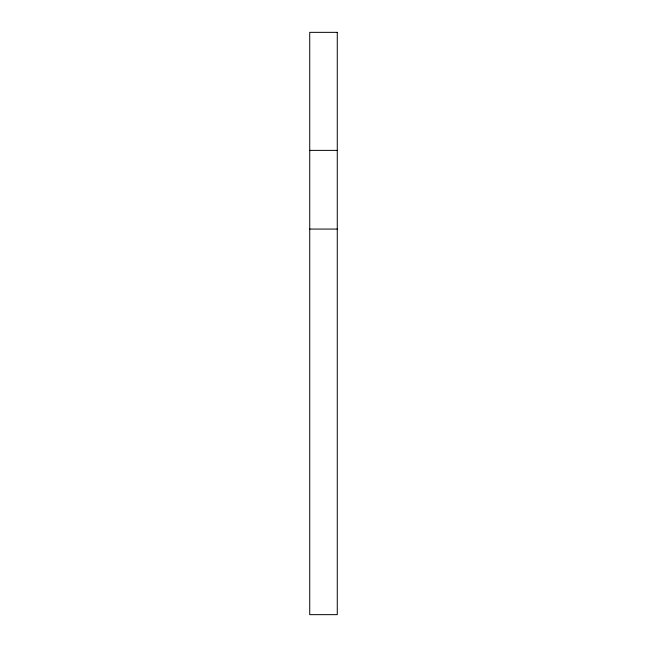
<?xml version="1.0" encoding="UTF-8"?>
<svg xmlns="http://www.w3.org/2000/svg" width="647" height="647" viewBox="0 0 647 647"><rect width="100%" height="100%" fill="white"/><g stroke="black" fill="none" stroke-linecap="round" stroke-linejoin="round"><path stroke-width="0.97" d="M309.727 150.387L337.273 150.387M309.727 229.07L337.273 229.07M337.273 32.35L309.727 32.35L309.727 614.65L337.273 614.65L337.273 32.35"/></g></svg>
